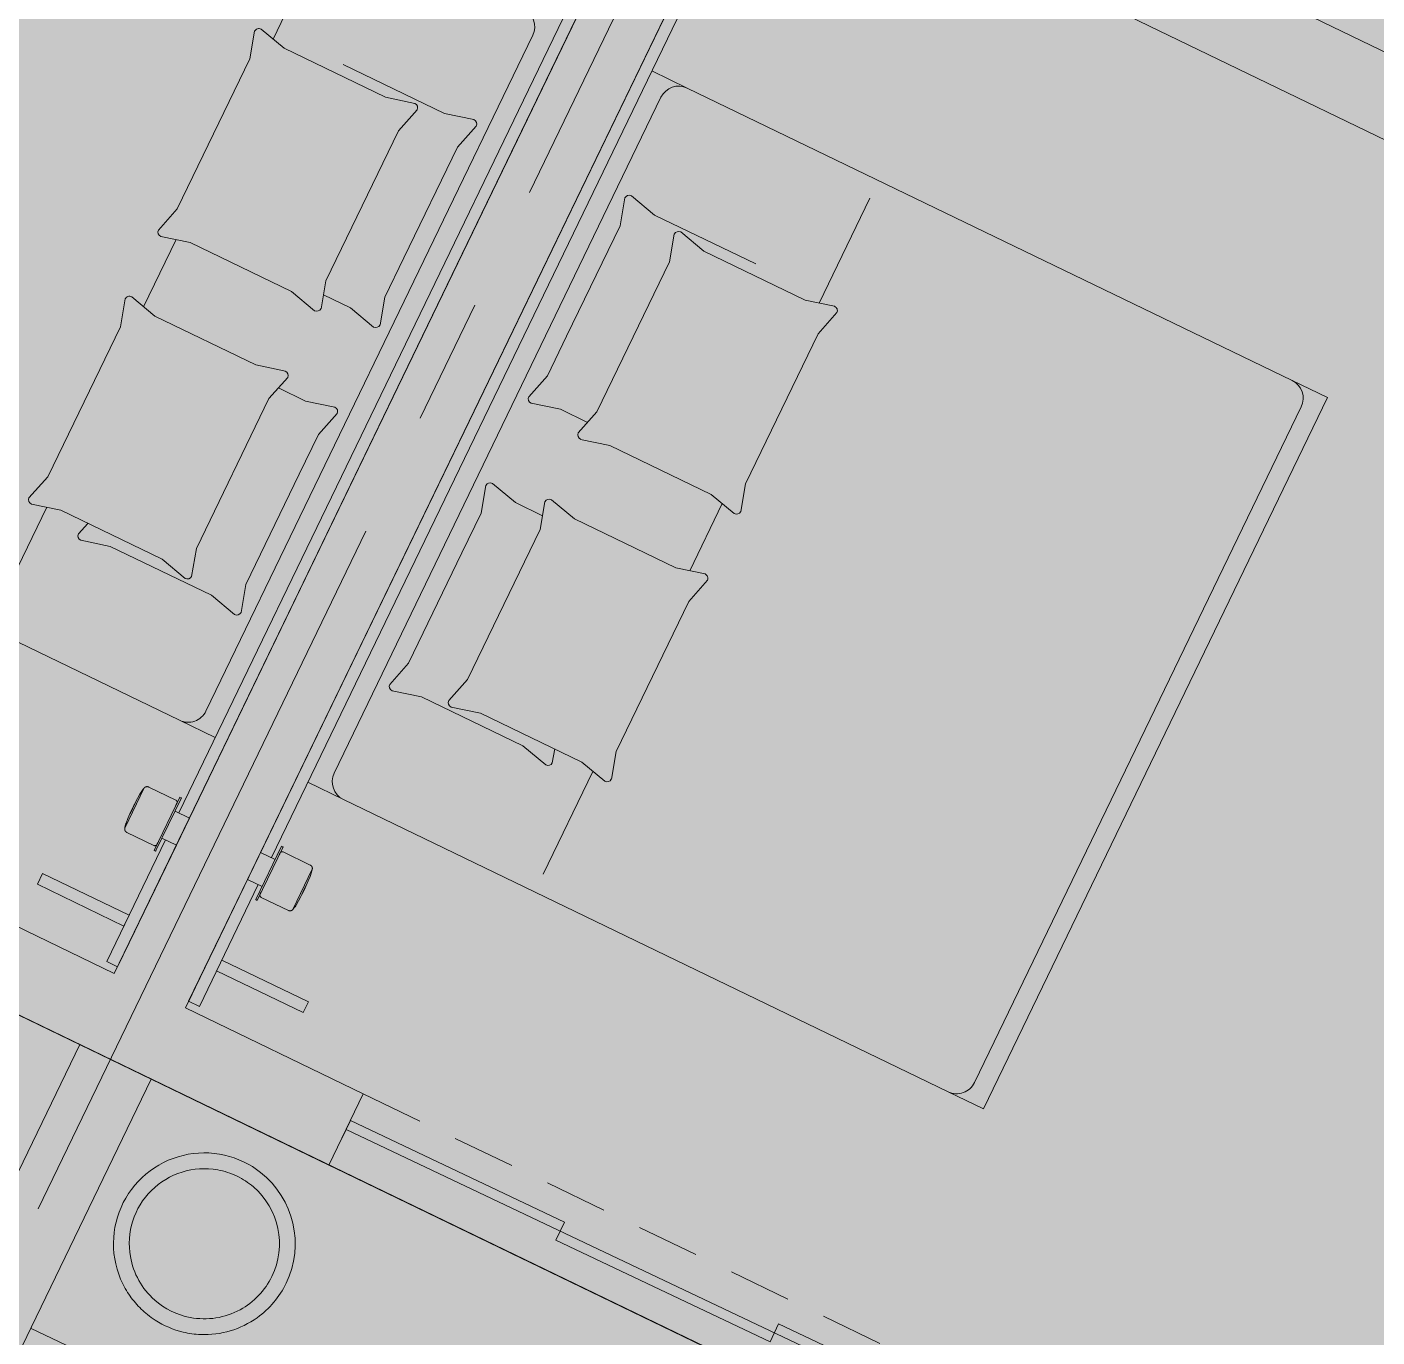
# Model space of a CAD drawing. Header units: metres. Extents: x -466 to 1322, y -1072 to 50.
# Drawn here: x 427.824 to 431.241, y -205.649 to -202.333 of the extents above; entities that cross this region are included whole.
import ezdxf

# ---------------------------------------------------------------- set-up
doc = ezdxf.new("R2010")
doc.units = ezdxf.units.M
for name, pattern in [('B1 P BAJA$0$HIDDEN', [9.525, 6.35, -3.175]), ('CENTER2', [28.575, 19.05, -3.175, 3.175, -3.175]), ('Hidden 1_16_', [0.002381, 0.001587, -0.00079375])]:
    doc.linetypes.add(name, pattern=pattern)
for name, color, linetype, lineweight in [('A - CANCEL', 2, 'Continuous', 0), ('A - Hatch muros', 4, 'Continuous', 0), ('A - PROY', 250, 'B1 P BAJA$0$HIDDEN', 0), ('A-EJES', 61, 'CENTER2', 0), ('A-MUEBLES', 5, 'Continuous', 0), ('A-MURO INT', 4, 'Continuous', 0)]:
    doc.layers.add(name, color=color, linetype=linetype, lineweight=lineweight)
doc.layers.add('Hatch Exterior', color=7, linetype='Continuous', lineweight=0, true_color=0xa99b89)
doc.layers.add('Hatch Interior', color=7, linetype='Continuous', lineweight=0, true_color=0xaf6350)

msp = doc.modelspace()

# ---------------------------------------------------------------- hatches: boundary and pattern name
at = {"layer": 'A - Hatch muros', "transparency": 33554687}
h = msp.add_hatch(color=256, dxfattribs=at)
h.dxf.hatch_style = 1
h.paths.add_polyline_path([(422.6792, -204.8009), (426.1177, -197.6884), (426.6579, -197.9496), (426.5709, -198.1296), (426.2107, -197.9555), (423.9039, -202.7272), (424.354, -202.9448), (424.267, -203.1249), (423.8168, -202.9072), (422.8593, -204.8879)])
h.paths.add_polyline_path([(429.5687, -201.5783), (430.3521, -199.9577), (427.6512, -198.652), (427.216, -199.5523), (427.0359, -199.4652), (427.5582, -198.3848), (433.5002, -201.2575), (432.9779, -202.3379), (432.7979, -202.2509), (433.2331, -201.3506), (430.5322, -200.0448), (429.7487, -201.6653), (432.6297, -203.0582), (432.5427, -203.2382), (429.6617, -201.8454), (428.2253, -204.8164), (428.6755, -205.034), (428.5884, -205.2141), (428.1383, -204.9965), (427.1807, -206.9771), (427.0007, -206.8901), (427.9582, -204.9094), (427.5081, -204.6918), (427.5951, -204.5117), (428.0453, -204.7294), (429.4816, -201.7583), (426.6006, -200.3655), (426.6877, -200.1855)])
h.paths.add_polyline_path([(432.4598, -207.0857), (431.5022, -209.0664), (431.3221, -208.9793), (432.2797, -206.9986), (431.8295, -206.781), (431.9166, -206.601), (432.3667, -206.8186), (434.6736, -202.047), (434.3135, -201.8729), (434.4005, -201.6928), (435.3008, -202.1281), (435.2138, -202.3081), (434.8537, -202.134), (432.5468, -206.9056), (432.997, -207.1233), (432.9099, -207.3033)])
h.paths.add_polyline_path([(438.2116, -205.7567), (438.9951, -204.1362), (436.2942, -202.8304), (435.8589, -203.7307), (435.6788, -203.6437), (436.2012, -202.5633), (442.1432, -205.436), (441.6209, -206.5164), (441.4408, -206.4293), (441.8761, -205.529), (439.1751, -204.2232), (438.3917, -205.8438), (441.2727, -207.2366), (441.1856, -207.4167), (438.3046, -206.0239), (436.8683, -208.9949), (437.3184, -209.2125), (437.2314, -209.3926), (436.7812, -209.1749), (435.8237, -211.1556), (435.6436, -211.0686), (436.6012, -209.0879), (436.151, -208.8703), (436.2381, -208.6902), (436.6882, -208.9078), (438.1246, -205.9368), (435.2436, -204.544), (435.3306, -204.3639)])
h.paths.add_polyline_path([(443.3166, -206.2254), (441.0097, -210.9971), (440.5595, -210.7794), (440.4725, -210.9595), (440.9226, -211.1771), (439.9651, -213.1578), (440.1451, -213.2448), (441.1027, -211.2642), (441.5529, -211.4818), (441.6399, -211.3017), (441.1897, -211.0841), (443.4966, -206.3125), (443.8567, -206.4866), (443.9438, -206.3065), (443.0435, -205.8713), (442.9564, -206.0513)])
h.paths.add_polyline_path([(446.8546, -209.9352), (447.638, -208.3147), (444.9371, -207.0089), (444.5018, -207.9092), (444.3218, -207.8221), (444.8441, -206.7418), (450.7861, -209.6145), (450.2638, -210.6948), (450.0837, -210.6078), (450.519, -209.7075), (447.8181, -208.4017), (447.0346, -210.0223), (449.9156, -211.4151), (449.8285, -211.5952), (446.9476, -210.2023), (445.5112, -213.1733), (445.9614, -213.391), (445.8743, -213.571), (445.4242, -213.3534), (444.4666, -215.3341), (444.2865, -215.247), (445.2441, -213.2663), (444.794, -213.0487), (444.881, -212.8687), (445.3312, -213.0863), (446.7675, -210.1153), (443.8865, -208.7225), (443.9736, -208.5424)])
h.paths.add_polyline_path([(452.2266, -210.3109), (451.6864, -210.0497), (451.5994, -210.2298), (451.9595, -210.4039), (449.6526, -215.1755), (449.2037, -214.9585), (449.1142, -215.1374), (449.5656, -215.3556), (448.608, -217.3363), (448.7881, -217.4233)])
at = {"layer": 'Hatch Exterior', "transparency": 33554687}
h = msp.add_hatch(color=256, dxfattribs=at)
h.dxf.hatch_style = 1
h.paths.add_polyline_path([(422.6792, -204.8009), (427.1807, -206.9771), (431.5022, -209.0664), (448.8046, -217.4313), (449.7456, -215.4426), (423.8168, -202.9072), (423.6368, -202.8202)])
at = {"layer": 'Hatch Interior', "transparency": 33554687}
h = msp.add_hatch(color=256, dxfattribs=at)
h.dxf.hatch_style = 1
edge = h.paths.add_edge_path()
edge.add_line((417.7382, -197.1638), (419.3856, -199.3747))
edge.add_arc((419.7198, -199.9897), 0.7, 36.6996, 118.5178, ccw=False)
edge.add_line((420.2811, -199.5714), (421.6441, -198.5555))
edge.add_line((421.6441, -198.5555), (425.1105, -200.2313))
edge.add_line((425.1105, -200.2313), (423.8168, -202.9072))
edge.add_line((423.8168, -202.9072), (449.7456, -215.4426))
edge.add_line((449.7456, -215.4426), (452.2266, -210.3109))
edge.add_line((452.2266, -210.3109), (452.8795, -208.9604))
edge.add_line((452.8795, -208.9604), (426.2831, -196.1578))
edge.add_line((426.2831, -196.1578), (424.9683, -194.3939))
edge.add_line((424.9683, -194.3939), (443.8484, -180.3214))
edge.add_line((443.8484, -180.3214), (442.6531, -178.7178))
edge.add_line((442.6531, -178.7178), (449.1895, -173.8458))
edge.add_line((449.1895, -173.8458), (446.0819, -169.6766))
edge.add_line((446.0819, -169.6766), (408.2908, -197.8447))
edge.add_line((408.2908, -197.8447), (413.4672, -200.3473))
edge.add_line((413.4672, -200.3473), (417.7382, -197.1638))

# ---------------------------------------------------------------- linework, layer by layer
at = {"layer": 'A - CANCEL'}
for points in [[(428.6212, -205.1466), (428.6427, -205.1015), (429.1847, -205.3589), (429.1632, -205.404), (429.7052, -205.6614), (429.7267, -205.6163), (430.2686, -205.8737), (430.2472, -205.9188)], [(428.632, -205.1241), (431.8839, -206.6684), (431.8731, -206.691), (431.3312, -206.4336), (431.3526, -206.3885), (430.8106, -206.1311), (430.7892, -206.1762), (430.2472, -205.9188)]]:
    msp.add_lwpolyline(points, dxfattribs=at)
at = {"layer": 'A - PROY', "color": 250, "linetype": 'Hidden 1_16_', "ltscale": 100}
msp.add_line((427.8336, -205.6267), (431.975, -207.6289), dxfattribs=at)
for points in [[(428.6755, -205.034), (431.9166, -206.601)], [(428.5884, -205.2141), (431.8295, -206.781)]]:
    msp.add_lwpolyline(points, dxfattribs=at)
at = {"layer": 'A-EJES', "ltscale": 0.1}
msp.add_line((431.1691, -198.4644), (425.2785, -210.6488), dxfattribs=at)
at = {"layer": 'A-MUEBLES'}
for p, q in [((428.4472, -202.3639), (428.5754, -202.0988)), ((429.2641, -202.1388), (428.2084, -204.3225)), ((428.2356, -204.3357), (429.2913, -202.152)), ((428.763, -203.2447), (429.2913, -202.152)), ((428.4157, -204.4227), (429.4714, -202.239)), ((429.4986, -202.2522), (428.4429, -204.4359)), ((428.9431, -203.3317), (429.4714, -202.239)), ((428.417, -202.3388), (428.4753, -202.3874)), ((428.2773, -204.0651), (429.1043, -202.3545)), ((428.3883, -202.4144), (428.4004, -202.3439)), ((428.4753, -202.3874), (428.7315, -202.5112)), ((428.2047, -202.7941), (428.3883, -202.4144)), ((428.6247, -202.4286), (428.8809, -202.5525)), ((429.4056, -202.4446), (429.4956, -202.4881)), ((428.6018, -204.2219), (429.4288, -202.5114)), ((428.7315, -202.5112), (428.8058, -202.5267)), ((429.4956, -202.4881), (431.0261, -203.228)), ((428.812, -202.5429), (428.7644, -202.5962)), ((428.8809, -202.5525), (428.9552, -202.5679)), ((428.7644, -202.5962), (428.5808, -202.976)), ((428.9614, -202.5841), (428.9137, -202.6375)), ((428.9137, -202.6375), (428.7784, -202.9174)), ((429.3376, -202.766), (429.3254, -202.8365)), ((429.4124, -202.8095), (429.3542, -202.7608)), ((429.8295, -203.0322), (429.9577, -202.7671)), ((428.157, -202.8475), (428.2047, -202.7941)), ((429.6686, -202.9333), (429.4124, -202.8095)), ((429.3254, -202.8365), (429.1901, -203.1164)), ((429.5375, -202.9009), (429.4793, -202.8523)), ((428.1196, -203.0415), (428.2017, -202.8717)), ((428.2375, -202.8791), (428.1632, -202.8637)), ((428.4938, -203.003), (428.2375, -202.8791)), ((429.4627, -202.8575), (429.4505, -202.9279)), ((428.7784, -202.9174), (428.7302, -203.0172)), ((429.7937, -203.0248), (429.5375, -202.9009)), ((429.4505, -202.9279), (429.2669, -203.3077)), ((428.5808, -202.976), (428.5686, -203.0465)), ((428.0728, -203.0215), (428.0607, -203.092)), ((428.1477, -203.065), (428.0894, -203.0163)), ((428.552, -203.0516), (428.4938, -203.003)), ((428.6431, -203.0442), (428.5747, -203.0111)), ((428.7302, -203.0172), (428.718, -203.0877)), ((428.7014, -203.0929), (428.6431, -203.0442)), ((429.868, -203.0402), (429.7937, -203.0248)), ((429.8266, -203.1098), (429.8743, -203.0565)), ((428.0607, -203.092), (427.8771, -203.4717)), ((428.4039, -203.1888), (428.1477, -203.065)), ((429.1901, -203.1164), (429.1418, -203.2162)), ((429.643, -203.4895), (429.8266, -203.1098)), ((428.4782, -203.2043), (428.4039, -203.1888)), ((428.4368, -203.2738), (428.4845, -203.2205)), ((429.1418, -203.2162), (429.0941, -203.2696)), ((431.0261, -203.228), (431.1162, -203.2716)), ((428.763, -203.2447), (428.2356, -204.3357)), ((428.529, -203.2803), (428.4606, -203.2472)), ((428.2532, -203.6536), (428.4368, -203.2738)), ((428.6033, -203.2957), (428.529, -203.2803)), ((429.1004, -203.2858), (429.1747, -203.3012)), ((431.0494, -203.2948), (430.2224, -205.0054)), ((431.1162, -203.2716), (430.2456, -205.0722)), ((428.5619, -203.3653), (428.6096, -203.3119)), ((429.1747, -203.3012), (429.2431, -203.3343)), ((429.2669, -203.3077), (429.2192, -203.361)), ((426.68, -203.3484), (428.2105, -204.0883)), ((428.9431, -203.3317), (428.4157, -204.4227)), ((428.5136, -203.4651), (428.5619, -203.3653)), ((429.2255, -203.3772), (429.2998, -203.3927)), ((429.2998, -203.3927), (429.556, -203.5165)), ((428.3783, -203.745), (428.5136, -203.4651)), ((427.8771, -203.4717), (427.8294, -203.525)), ((428.9735, -203.5643), (428.9857, -203.4938)), ((429.0023, -203.4886), (429.0606, -203.5373)), ((429.6309, -203.56), (429.643, -203.4895)), ((429.1229, -203.6055), (429.1351, -203.535)), ((429.1517, -203.5299), (429.2099, -203.5785)), ((429.556, -203.5165), (429.6143, -203.5652)), ((427.8742, -203.5493), (427.7484, -203.8094)), ((427.8357, -203.5413), (427.91, -203.5567)), ((427.91, -203.5567), (428.1662, -203.6806)), ((428.9253, -203.6641), (428.9735, -203.5643)), ((429.0606, -203.5373), (429.129, -203.5704)), ((429.502, -203.7098), (429.5841, -203.54)), ((427.9784, -203.5898), (427.9545, -203.6165)), ((429.2099, -203.5785), (429.4662, -203.7024)), ((427.9608, -203.6327), (428.0351, -203.6482)), ((428.9393, -203.9853), (429.1229, -203.6055)), ((428.0351, -203.6482), (428.2913, -203.772)), ((428.241, -203.724), (428.2532, -203.6536)), ((428.79, -203.944), (428.9253, -203.6641)), ((428.1662, -203.6806), (428.2244, -203.7292)), ((429.4662, -203.7024), (429.5405, -203.7178)), ((429.5467, -203.734), (429.499, -203.7874)), ((428.2913, -203.772), (428.3495, -203.8207)), ((428.3661, -203.8155), (428.3783, -203.745)), ((429.499, -203.7874), (429.3154, -204.1671)), ((428.7423, -203.9974), (428.79, -203.944)), ((428.8228, -204.029), (428.7485, -204.0136)), ((428.8917, -204.0386), (428.9393, -203.9853)), ((429.079, -204.1529), (428.8228, -204.029)), ((428.9722, -204.0703), (428.8979, -204.0548)), ((429.2284, -204.1941), (428.9722, -204.0703)), ((428.2105, -204.0883), (428.3006, -204.1318)), ((429.1373, -204.2015), (429.079, -204.1529)), ((429.16, -204.161), (429.1539, -204.1964)), ((429.3154, -204.1671), (429.3033, -204.2376)), ((429.2565, -204.2176), (429.1307, -204.4777)), ((429.2867, -204.2428), (429.2284, -204.1941)), ((428.6251, -204.2887), (428.5351, -204.2452)), ((428.1211, -204.2596), (428.0717, -204.3616)), ((428.1118, -204.2788), (428.1211, -204.2596)), ((428.201, -204.2904), (428.1324, -204.2572)), ((428.1459, -204.4178), (428.2112, -204.2828)), ((428.2151, -204.2847), (428.1498, -204.4197)), ((428.2112, -204.2828), (428.2101, -204.2851)), ((428.2151, -204.2847), (428.2112, -204.2828)), ((428.214, -204.287), (428.2151, -204.2847)), ((428.2356, -204.3357), (428.199, -204.318)), ((430.1556, -205.0287), (428.6251, -204.2887)), ((428.0717, -204.3616), (428.081, -204.3424)), ((428.2356, -204.3357), (428.2025, -204.4041)), ((428.0769, -204.372), (428.1455, -204.4052)), ((428.1659, -204.3864), (428.2025, -204.4041)), ((428.1753, -204.391), (428.0263, -204.6992)), ((428.0535, -204.7124), (428.2025, -204.4041)), ((428.2025, -204.4041), (428.1102, -204.5951)), ((428.147, -204.4155), (428.1459, -204.4178)), ((428.1459, -204.4178), (428.1498, -204.4197)), ((428.1498, -204.4197), (428.1509, -204.4174)), ((428.4157, -204.4227), (428.3826, -204.4912)), ((428.4684, -204.4071), (428.4031, -204.5422)), ((428.407, -204.5441), (428.4723, -204.409)), ((428.4157, -204.4227), (428.4523, -204.4404)), ((428.4673, -204.4094), (428.4684, -204.4071)), ((428.4684, -204.4071), (428.4723, -204.409)), ((428.4723, -204.409), (428.4712, -204.4113)), ((428.4726, -204.4217), (428.5413, -204.4549)), ((427.8639, -204.4761), (427.8508, -204.5033)), ((428.083, -204.582), (427.8639, -204.4761)), ((428.2335, -204.7994), (428.3826, -204.4912)), ((428.3826, -204.4912), (428.2902, -204.6822)), ((428.4192, -204.5089), (428.3826, -204.4912)), ((428.5464, -204.4652), (428.4971, -204.5673)), ((428.5371, -204.4844), (428.5464, -204.4652)), ((427.8508, -204.5033), (428.0698, -204.6092)), ((428.4098, -204.5043), (428.2608, -204.8126)), ((428.4031, -204.5422), (428.4042, -204.5399)), ((428.407, -204.5441), (428.4031, -204.5422)), ((428.4081, -204.5418), (428.407, -204.5441)), ((428.4858, -204.5697), (428.4171, -204.5365)), ((428.4971, -204.5673), (428.5064, -204.5481)), ((428.0698, -204.6092), (428.083, -204.582)), ((428.1102, -204.5951), (428.0971, -204.6222)), ((428.0971, -204.6222), (428.0536, -204.7122)), ((428.2902, -204.6822), (428.2772, -204.7092)), ((428.3043, -204.7226), (428.3174, -204.6954)), ((428.3174, -204.6954), (428.5364, -204.8012)), ((428.0263, -204.6992), (428.0535, -204.7124)), ((428.2772, -204.7092), (428.2336, -204.7992)), ((428.5233, -204.8284), (428.3043, -204.7226)), ((428.2608, -204.8126), (428.2335, -204.7994)), ((428.5364, -204.8012), (428.5233, -204.8284)), ((430.2456, -205.0722), (430.1556, -205.0287))]:
    msp.add_line(p, q, dxfattribs=at)
at = {"layer": 'A-MUEBLES', "flags": 128}
for points in [[(428.0984, -204.2972), (428.1041, -204.2861), (428.1102, -204.2752), (428.113, -204.2705)], [(428.113, -204.2705), (428.1146, -204.2679), (428.1164, -204.2655), (428.1182, -204.2631), (428.1201, -204.2607), (428.1211, -204.2596)], [(428.1211, -204.2596), (428.1213, -204.2593), (428.1216, -204.259), (428.1219, -204.2588), (428.1221, -204.2585), (428.1224, -204.2583), (428.1227, -204.2581), (428.123, -204.2579), (428.1234, -204.2576), (428.1237, -204.2575), (428.124, -204.2573), (428.1244, -204.2571), (428.1247, -204.257), (428.1251, -204.2568), (428.1254, -204.2567), (428.1258, -204.2566), (428.1262, -204.2565), (428.1265, -204.2564), (428.1269, -204.2564), (428.1273, -204.2563), (428.1276, -204.2563), (428.128, -204.2563), (428.1284, -204.2563), (428.1288, -204.2563), (428.1292, -204.2563), (428.1295, -204.2564), (428.1299, -204.2564), (428.1303, -204.2565), (428.1306, -204.2566), (428.131, -204.2567), (428.1314, -204.2568), (428.1317, -204.2569), (428.1321, -204.2571), (428.1324, -204.2572)], [(428.0753, -204.3485), (428.0798, -204.3369), (428.0849, -204.3254), (428.0872, -204.3205)], [(428.0984, -204.2972), (428.0984, -204.2972), (428.0984, -204.2973), (428.0984, -204.2973), (428.0984, -204.2974), (428.0983, -204.2975), (428.0983, -204.2976), (428.0982, -204.2977), (428.0981, -204.2978), (428.0981, -204.298), (428.098, -204.2982), (428.0979, -204.2983), (428.0978, -204.2985), (428.0977, -204.2988), (428.0976, -204.299), (428.0974, -204.2993), (428.0973, -204.2995), (428.0972, -204.2998), (428.097, -204.3001), (428.0969, -204.3004), (428.0967, -204.3008), (428.0966, -204.3011), (428.0964, -204.3015), (428.0962, -204.3018), (428.096, -204.3022), (428.0958, -204.3026), (428.0957, -204.303), (428.0955, -204.3034), (428.0953, -204.3038), (428.0951, -204.3042), (428.0948, -204.3047), (428.0946, -204.3051), (428.0944, -204.3055), (428.0942, -204.306), (428.094, -204.3064), (428.0938, -204.3069), (428.0935, -204.3074), (428.0933, -204.3078), (428.0931, -204.3083), (428.0929, -204.3087), (428.0926, -204.3092), (428.0924, -204.3097), (428.0922, -204.3101), (428.092, -204.3106), (428.0917, -204.3111), (428.0915, -204.3115), (428.0913, -204.312), (428.0911, -204.3124), (428.0909, -204.3129), (428.0907, -204.3133), (428.0905, -204.3137), (428.0903, -204.3141), (428.0901, -204.3145), (428.0899, -204.3149), (428.0897, -204.3153), (428.0895, -204.3157), (428.0893, -204.3161), (428.0891, -204.3165), (428.089, -204.3168), (428.0888, -204.3171), (428.0887, -204.3175), (428.0885, -204.3178), (428.0884, -204.3181), (428.0882, -204.3183), (428.0881, -204.3186), (428.088, -204.3188), (428.0879, -204.3191), (428.0878, -204.3193), (428.0877, -204.3195), (428.0876, -204.3197), (428.0875, -204.3198), (428.0874, -204.32), (428.0874, -204.3201), (428.0873, -204.3202), (428.0873, -204.3203), (428.0872, -204.3204), (428.0872, -204.3205), (428.0872, -204.3205), (428.0872, -204.3205)], [(428.0872, -204.3205), (428.0872, -204.3205), (428.0872, -204.3205), (428.0872, -204.3204), (428.0872, -204.3204), (428.0873, -204.3203), (428.0873, -204.3202), (428.0874, -204.3201), (428.0875, -204.3199), (428.0875, -204.3198), (428.0876, -204.3196), (428.0877, -204.3194), (428.0878, -204.3192), (428.0879, -204.319), (428.088, -204.3187), (428.0882, -204.3185), (428.0883, -204.3182), (428.0884, -204.3179), (428.0886, -204.3176), (428.0887, -204.3173), (428.0889, -204.317), (428.089, -204.3166), (428.0892, -204.3163), (428.0894, -204.3159), (428.0896, -204.3155), (428.0898, -204.3152), (428.09, -204.3148), (428.0902, -204.3144), (428.0904, -204.3139), (428.0906, -204.3135), (428.0908, -204.3131), (428.091, -204.3127), (428.0912, -204.3122), (428.0914, -204.3118), (428.0916, -204.3113), (428.0918, -204.3109), (428.0921, -204.3104), (428.0923, -204.3099), (428.0925, -204.3095), (428.0927, -204.309), (428.093, -204.3085), (428.0932, -204.3081), (428.0934, -204.3076), (428.0936, -204.3071), (428.0939, -204.3067), (428.0941, -204.3062), (428.0943, -204.3058), (428.0945, -204.3053), (428.0947, -204.3049), (428.0949, -204.3045), (428.0951, -204.304), (428.0953, -204.3036), (428.0955, -204.3032), (428.0957, -204.3028), (428.0959, -204.3024), (428.0961, -204.302), (428.0963, -204.3017), (428.0965, -204.3013), (428.0966, -204.3009), (428.0968, -204.3006), (428.097, -204.3003), (428.0971, -204.3), (428.0972, -204.2997), (428.0974, -204.2994), (428.0975, -204.2991), (428.0976, -204.2989), (428.0977, -204.2987), (428.0978, -204.2985), (428.0979, -204.2983), (428.098, -204.2981), (428.0981, -204.2979), (428.0982, -204.2978), (428.0982, -204.2976), (428.0983, -204.2975), (428.0983, -204.2974), (428.0984, -204.2973), (428.0984, -204.2973), (428.0984, -204.2973), (428.0984, -204.2972)], [(428.201, -204.2904), (428.2012, -204.2905), (428.2014, -204.2906), (428.2016, -204.2907), (428.2018, -204.2909), (428.202, -204.291), (428.2022, -204.2912), (428.2024, -204.2913), (428.2026, -204.2915), (428.2027, -204.2916), (428.2029, -204.2918), (428.203, -204.292), (428.2032, -204.2922), (428.2033, -204.2924), (428.2034, -204.2926), (428.2036, -204.2928), (428.2037, -204.293), (428.2038, -204.2932), (428.2039, -204.2934), (428.204, -204.2936), (428.204, -204.2938), (428.2041, -204.2941), (428.2042, -204.2943), (428.2042, -204.2945), (428.2043, -204.2948), (428.2043, -204.295), (428.2043, -204.2952), (428.2043, -204.2955), (428.2043, -204.2957), (428.2043, -204.2959), (428.2043, -204.2962), (428.2043, -204.2964), (428.2043, -204.2966), (428.2042, -204.2969), (428.2042, -204.2971), (428.2041, -204.2973), (428.204, -204.2975), (428.204, -204.2978), (428.2039, -204.298), (428.2038, -204.2982)], [(428.2016, -204.3028), (428.2019, -204.302), (428.2023, -204.3013), (428.2026, -204.3006), (428.2029, -204.3), (428.2031, -204.2995), (428.2033, -204.2991), (428.2035, -204.2988), (428.2036, -204.2985), (428.2037, -204.2983), (428.2038, -204.2983)], [(428.2037, -204.2983), (428.2037, -204.2984), (428.2036, -204.2986), (428.2034, -204.2989), (428.2033, -204.2993)], [(428.0717, -204.3616), (428.0723, -204.3587), (428.073, -204.3557), (428.0738, -204.3528), (428.0748, -204.35), (428.0753, -204.3485)], [(428.0769, -204.372), (428.0766, -204.3718), (428.0762, -204.3716), (428.0759, -204.3714), (428.0756, -204.3712), (428.0753, -204.371), (428.075, -204.3708), (428.0747, -204.3705), (428.0744, -204.3703), (428.0742, -204.37), (428.0739, -204.3697), (428.0737, -204.3694), (428.0734, -204.3691), (428.0732, -204.3688), (428.073, -204.3685), (428.0728, -204.3682), (428.0726, -204.3678), (428.0725, -204.3675), (428.0723, -204.3672), (428.0722, -204.3668), (428.072, -204.3664), (428.0719, -204.3661), (428.0718, -204.3657), (428.0718, -204.3654), (428.0717, -204.365), (428.0716, -204.3646), (428.0716, -204.3642), (428.0716, -204.3639), (428.0716, -204.3635), (428.0716, -204.3631), (428.0716, -204.3627), (428.0716, -204.3623), (428.0717, -204.362), (428.0717, -204.3616)], [(428.1533, -204.4026), (428.1532, -204.4028), (428.153, -204.403), (428.1529, -204.4032), (428.1528, -204.4034), (428.1526, -204.4036), (428.1525, -204.4038), (428.1523, -204.404), (428.1522, -204.4041), (428.152, -204.4043), (428.1518, -204.4044), (428.1516, -204.4046), (428.1514, -204.4047), (428.1512, -204.4048), (428.151, -204.405), (428.1508, -204.4051), (428.1506, -204.4052), (428.1504, -204.4053), (428.1502, -204.4054), (428.15, -204.4054), (428.1497, -204.4055), (428.1495, -204.4056), (428.1493, -204.4056), (428.149, -204.4057), (428.1488, -204.4057), (428.1486, -204.4057), (428.1483, -204.4057), (428.1481, -204.4057), (428.1479, -204.4057), (428.1476, -204.4057), (428.1474, -204.4057), (428.1472, -204.4057), (428.1469, -204.4056), (428.1467, -204.4056), (428.1465, -204.4055), (428.1463, -204.4055), (428.146, -204.4054), (428.1458, -204.4053), (428.1456, -204.4052), (428.1455, -204.4052)], [(428.1534, -204.4024), (428.1535, -204.4023), (428.1536, -204.4021), (428.1537, -204.4018), (428.1539, -204.4014), (428.1541, -204.4009), (428.1544, -204.4004), (428.1547, -204.3998), (428.155, -204.3991), (428.1554, -204.3983), (428.1558, -204.3975)], [(428.1538, -204.4016), (428.1536, -204.4019), (428.1535, -204.4022), (428.1534, -204.4023), (428.1534, -204.4024)], [(428.4626, -204.429), (428.463, -204.4282), (428.4633, -204.4274), (428.4636, -204.4268), (428.4639, -204.4262), (428.4642, -204.4257), (428.4644, -204.4253), (428.4645, -204.425), (428.4646, -204.4247), (428.4647, -204.4245), (428.4648, -204.4245)], [(428.4648, -204.4245), (428.4647, -204.4246), (428.4646, -204.4248), (428.4645, -204.4251), (428.4643, -204.4255)], [(428.4726, -204.4217), (428.4724, -204.4216), (428.4722, -204.4215), (428.472, -204.4214), (428.4717, -204.4214), (428.4715, -204.4213), (428.4713, -204.4212), (428.4711, -204.4212), (428.4708, -204.4212), (428.4706, -204.4211), (428.4704, -204.4211), (428.4701, -204.4211), (428.4699, -204.4211), (428.4697, -204.4211), (428.4694, -204.4212), (428.4692, -204.4212), (428.469, -204.4212), (428.4687, -204.4213), (428.4685, -204.4213), (428.4683, -204.4214), (428.4681, -204.4215), (428.4678, -204.4216), (428.4676, -204.4217), (428.4674, -204.4218), (428.4672, -204.4219), (428.467, -204.422), (428.4668, -204.4221), (428.4666, -204.4222), (428.4664, -204.4224), (428.4662, -204.4225), (428.4661, -204.4227), (428.4659, -204.4229), (428.4657, -204.423), (428.4656, -204.4232), (428.4654, -204.4234), (428.4653, -204.4236), (428.4652, -204.4238), (428.465, -204.424), (428.4649, -204.4242), (428.4648, -204.4244)], [(428.5464, -204.4652), (428.5465, -204.4649), (428.5465, -204.4645), (428.5466, -204.4641), (428.5466, -204.4637), (428.5466, -204.4634), (428.5466, -204.463), (428.5466, -204.4626), (428.5465, -204.4622), (428.5465, -204.4619), (428.5464, -204.4615), (428.5463, -204.4611), (428.5462, -204.4608), (428.5461, -204.4604), (428.546, -204.46), (428.5458, -204.4597), (428.5457, -204.4593), (428.5455, -204.459), (428.5453, -204.4587), (428.5451, -204.4583), (428.5449, -204.458), (428.5447, -204.4577), (428.5445, -204.4574), (428.5442, -204.4571), (428.544, -204.4569), (428.5437, -204.4566), (428.5434, -204.4563), (428.5431, -204.4561), (428.5429, -204.4559), (428.5425, -204.4556), (428.5422, -204.4554), (428.5419, -204.4552), (428.5416, -204.455), (428.5413, -204.4549)], [(428.531, -204.5064), (428.5362, -204.495), (428.541, -204.4834), (428.5429, -204.4783)], [(428.5429, -204.4783), (428.5439, -204.4755), (428.5448, -204.4726), (428.5455, -204.4697), (428.5461, -204.4667), (428.5464, -204.4652)], [(428.4144, -204.5286), (428.4145, -204.5285), (428.4146, -204.5282), (428.4147, -204.528), (428.4149, -204.5276), (428.4151, -204.5271), (428.4154, -204.5266), (428.4157, -204.526), (428.416, -204.5253), (428.4164, -204.5245), (428.4168, -204.5237)], [(428.531, -204.5064), (428.531, -204.5064), (428.531, -204.5064), (428.5309, -204.5064), (428.5309, -204.5065), (428.5309, -204.5066), (428.5308, -204.5067), (428.5308, -204.5068), (428.5307, -204.5069), (428.5306, -204.5071), (428.5305, -204.5073), (428.5305, -204.5075), (428.5304, -204.5077), (428.5302, -204.5079), (428.5301, -204.5081), (428.53, -204.5084), (428.5299, -204.5087), (428.5297, -204.5089), (428.5296, -204.5092), (428.5294, -204.5096), (428.5293, -204.5099), (428.5291, -204.5102), (428.5289, -204.5106), (428.5288, -204.5109), (428.5286, -204.5113), (428.5284, -204.5117), (428.5282, -204.5121), (428.528, -204.5125), (428.5278, -204.5129), (428.5276, -204.5133), (428.5274, -204.5138), (428.5272, -204.5142), (428.527, -204.5147), (428.5268, -204.5151), (428.5265, -204.5156), (428.5263, -204.516), (428.5261, -204.5165), (428.5259, -204.5169), (428.5256, -204.5174), (428.5254, -204.5179), (428.5252, -204.5183), (428.525, -204.5188), (428.5247, -204.5193), (428.5245, -204.5197), (428.5243, -204.5202), (428.5241, -204.5206), (428.5239, -204.5211), (428.5236, -204.5215), (428.5234, -204.522), (428.5232, -204.5224), (428.523, -204.5228), (428.5228, -204.5233), (428.5226, -204.5237), (428.5224, -204.5241), (428.5222, -204.5245), (428.5221, -204.5248), (428.5219, -204.5252), (428.5217, -204.5256), (428.5215, -204.5259), (428.5214, -204.5263), (428.5212, -204.5266), (428.5211, -204.5269), (428.5209, -204.5272), (428.5208, -204.5275), (428.5207, -204.5277), (428.5205, -204.528), (428.5204, -204.5282), (428.5203, -204.5284), (428.5202, -204.5286), (428.5201, -204.5288), (428.5201, -204.529), (428.52, -204.5291), (428.5199, -204.5292), (428.5199, -204.5293), (428.5198, -204.5294), (428.5198, -204.5295), (428.5198, -204.5296), (428.5197, -204.5296), (428.5197, -204.5296)], [(428.5197, -204.5296), (428.5197, -204.5296), (428.5198, -204.5296), (428.5198, -204.5295), (428.5198, -204.5295), (428.5198, -204.5294), (428.5199, -204.5293), (428.52, -204.5292), (428.52, -204.529), (428.5201, -204.5289), (428.5202, -204.5287), (428.5203, -204.5285), (428.5204, -204.5283), (428.5205, -204.5281), (428.5206, -204.5279), (428.5207, -204.5276), (428.5208, -204.5273), (428.521, -204.527), (428.5211, -204.5267), (428.5213, -204.5264), (428.5214, -204.5261), (428.5216, -204.5258), (428.5218, -204.5254), (428.522, -204.525), (428.5221, -204.5247), (428.5223, -204.5243), (428.5225, -204.5239), (428.5227, -204.5235), (428.5229, -204.5231), (428.5231, -204.5226), (428.5233, -204.5222), (428.5235, -204.5218), (428.5237, -204.5213), (428.524, -204.5209), (428.5242, -204.5204), (428.5244, -204.52), (428.5246, -204.5195), (428.5249, -204.519), (428.5251, -204.5186), (428.5253, -204.5181), (428.5255, -204.5177), (428.5258, -204.5172), (428.526, -204.5167), (428.5262, -204.5163), (428.5264, -204.5158), (428.5266, -204.5153), (428.5269, -204.5149), (428.5271, -204.5145), (428.5273, -204.514), (428.5275, -204.5136), (428.5277, -204.5132), (428.5279, -204.5127), (428.5281, -204.5123), (428.5283, -204.5119), (428.5285, -204.5115), (428.5287, -204.5111), (428.5289, -204.5108), (428.529, -204.5104), (428.5292, -204.5101), (428.5294, -204.5097), (428.5295, -204.5094), (428.5297, -204.5091), (428.5298, -204.5088), (428.5299, -204.5085), (428.5301, -204.5083), (428.5302, -204.508), (428.5303, -204.5078), (428.5304, -204.5076), (428.5305, -204.5074), (428.5306, -204.5072), (428.5307, -204.507), (428.5307, -204.5069), (428.5308, -204.5068), (428.5309, -204.5066), (428.5309, -204.5065), (428.5309, -204.5065), (428.531, -204.5064), (428.531, -204.5064), (428.531, -204.5064)], [(428.4143, -204.5288), (428.4142, -204.529), (428.4141, -204.5293), (428.4141, -204.5295), (428.414, -204.5297), (428.414, -204.5299), (428.4139, -204.5302), (428.4139, -204.5304), (428.4138, -204.5306), (428.4138, -204.5309), (428.4138, -204.5311), (428.4138, -204.5314), (428.4138, -204.5316), (428.4139, -204.5318), (428.4139, -204.5321), (428.4139, -204.5323), (428.414, -204.5325), (428.414, -204.5327), (428.4141, -204.533), (428.4142, -204.5332), (428.4143, -204.5334), (428.4144, -204.5336), (428.4145, -204.5338), (428.4146, -204.534), (428.4147, -204.5342), (428.4148, -204.5344), (428.415, -204.5346), (428.4151, -204.5348), (428.4152, -204.535), (428.4154, -204.5352), (428.4156, -204.5354), (428.4157, -204.5355), (428.4159, -204.5357), (428.4161, -204.5358), (428.4163, -204.536), (428.4165, -204.5361), (428.4167, -204.5362), (428.4169, -204.5363), (428.4171, -204.5364), (428.4171, -204.5365)], [(428.4148, -204.5278), (428.4147, -204.5281), (428.4145, -204.5283), (428.4145, -204.5285), (428.4144, -204.5286)], [(428.4971, -204.5673), (428.4991, -204.565), (428.5009, -204.5626), (428.5027, -204.5602), (428.5044, -204.5576), (428.5052, -204.5564)], [(428.5052, -204.5564), (428.5115, -204.5456), (428.5173, -204.5345), (428.5197, -204.5296)], [(428.4858, -204.5697), (428.4861, -204.5698), (428.4865, -204.57), (428.4868, -204.5701), (428.4872, -204.5702), (428.4876, -204.5703), (428.4879, -204.5704), (428.4883, -204.5705), (428.4887, -204.5705), (428.489, -204.5706), (428.4894, -204.5706), (428.4898, -204.5706), (428.4902, -204.5706), (428.4906, -204.5706), (428.4909, -204.5705), (428.4913, -204.5705), (428.4917, -204.5704), (428.492, -204.5703), (428.4924, -204.5703), (428.4928, -204.5701), (428.4931, -204.57), (428.4935, -204.5699), (428.4938, -204.5697), (428.4942, -204.5696), (428.4945, -204.5694), (428.4948, -204.5692), (428.4951, -204.569), (428.4955, -204.5688), (428.4958, -204.5686), (428.496, -204.5683), (428.4963, -204.5681), (428.4966, -204.5678), (428.4969, -204.5675), (428.4971, -204.5673)]]:
    msp.add_lwpolyline(points, dxfattribs=at)
at = {"layer": 'A-MUEBLES'}
for centre, start, end in [((429.0593, -202.3327), 334.1983, 64.1983), ((429.4738, -202.5331), 64.1983, 154.1983), ((431.0044, -203.2731), 334.1983, 64.1983), ((428.2323, -204.0433), 244.1983, 334.1983), ((428.6469, -204.2437), 154.1983, 244.1983), ((430.1774, -204.9836), 244.1983, 334.1983)]:
    msp.add_arc(centre, 0.05, start, end, dxfattribs=at)
at = {"layer": 'A-MUEBLES', "lineweight": 0}
for start, end in [(77.0889, 182.8163), (51.784, 77.0889), (334.1793, 51.784), (182.8163, 209.5639), (305.5422, 334.1793), (209.5639, 220.6944), (220.6944, 231.2696), (231.2696, 237.2562), (237.2562, 256.5745), (267.6641, 305.5422), (256.5745, 267.6641)]:
    msp.add_arc((428.2732, -205.4133), 0.23, start, end, dxfattribs=at)
at = {"layer": 'A-MUEBLES', "color": 254, "lineweight": 0}
for start, end in [(79.7764, 189.8971), (64.1793, 79.7764), (49.2328, 64.1793), (334.1793, 49.1793), (189.8971, 228.5821), (298.4614, 334.1793), (228.5821, 259.1257), (259.1793, 298.4614)]:
    msp.add_arc((428.2732, -205.4133), 0.19, start, end, dxfattribs=at)
at = {"layer": 'A-MUEBLES'}
for centre, start_param, end_param in [((428.4119, -202.3494), 1.570796, 3.141593), ((428.8006, -202.5374), 0, 1.570796), ((428.95, -202.5786), 0, 1.570796), ((428.1684, -202.853), 3.141593, 4.712389), ((428.0843, -203.027), 1.570796, 3.141593), ((428.5572, -203.0409), 4.712389, 6.283185), ((428.7065, -203.0822), 4.712389, 6.283185), ((428.473, -203.215), 0, 1.570796), ((428.5981, -203.3064), 0, 1.570796), ((427.8408, -203.5306), 3.141593, 4.712389), ((427.9659, -203.622), 3.141593, 4.712389), ((428.2296, -203.7185), 4.712389, 6.283185), ((428.3547, -203.81), 4.712389, 6.283185)]:
    msp.add_ellipse(centre, major_axis=(0.0114, -0.0055), ratio=0.934205, start_param=start_param, end_param=end_param, dxfattribs=at)
at = {"layer": 'A-MUEBLES', "extrusion": (0, 0, -1)}
for centre, start_param, end_param in [((429.349, -202.7715), 0, 1.570796), ((429.4741, -202.863), 0, 1.570796), ((429.8629, -203.0509), 1.570796, 3.141593), ((429.1056, -203.2751), 4.712389, 6.283185), ((429.2307, -203.3665), 4.712389, 6.283185), ((428.9972, -203.4993), 0, 1.570796), ((429.1465, -203.5406), 0, 1.570796), ((429.6194, -203.5545), 3.141593, 4.712389), ((429.5353, -203.7285), 1.570796, 3.141593), ((428.7537, -204.0029), 4.712389, 6.283185), ((428.9031, -204.0441), 4.712389, 6.283185), ((429.1425, -204.1908), 3.141593, 4.712389), ((429.2918, -204.2321), 3.141593, 4.712389)]:
    msp.add_ellipse(centre, major_axis=(-0.0114, 0.0055), ratio=0.934205, start_param=start_param, end_param=end_param, dxfattribs=at)
at = {"layer": 'A-MURO INT'}
for points in [[(427.5582, -198.3848), (433.5002, -201.2575), (432.9779, -202.3379), (432.7979, -202.2509), (433.2331, -201.3506), (430.5322, -200.0448), (429.7487, -201.6653), (432.6297, -203.0582), (432.5427, -203.2382), (429.6617, -201.8454), (428.2253, -204.8164), (428.6755, -205.034), (428.5884, -205.2141), (428.1383, -204.9965), (427.1807, -206.9771)], [(427.5951, -204.5117), (428.0453, -204.7294), (429.4816, -201.7583), (426.6006, -200.3655)], [(427.0007, -206.8901), (427.9582, -204.9094), (427.5081, -204.6918)]]:
    msp.add_lwpolyline(points, dxfattribs=at)
at = {"layer": 'Hatch Exterior'}
msp.add_lwpolyline([(422.6792, -204.8009), (427.1807, -206.9771), (431.5022, -209.0664), (448.8046, -217.4313), (449.7456, -215.4426), (423.8168, -202.9072), (423.6368, -202.8202), (422.6792, -204.8009)], dxfattribs=at)
at = {"layer": 'Hatch Interior'}
msp.add_lwpolyline([(417.7382, -197.1638), (419.3856, -199.3747, -0.372981), (420.2811, -199.5714), (421.6441, -198.5555), (425.1105, -200.2313), (423.8168, -202.9072), (449.7456, -215.4426), (452.2266, -210.3109), (452.8795, -208.9604), (426.2776, -196.0996), (424.9683, -194.3939), (443.8484, -180.3214), (442.6531, -178.7178), (449.1895, -173.8458), (446.0819, -169.6766), (408.2908, -197.8447), (413.4672, -200.3473)], format="xyb", close=True, dxfattribs=at)

doc.saveas('drawing.dxf')
